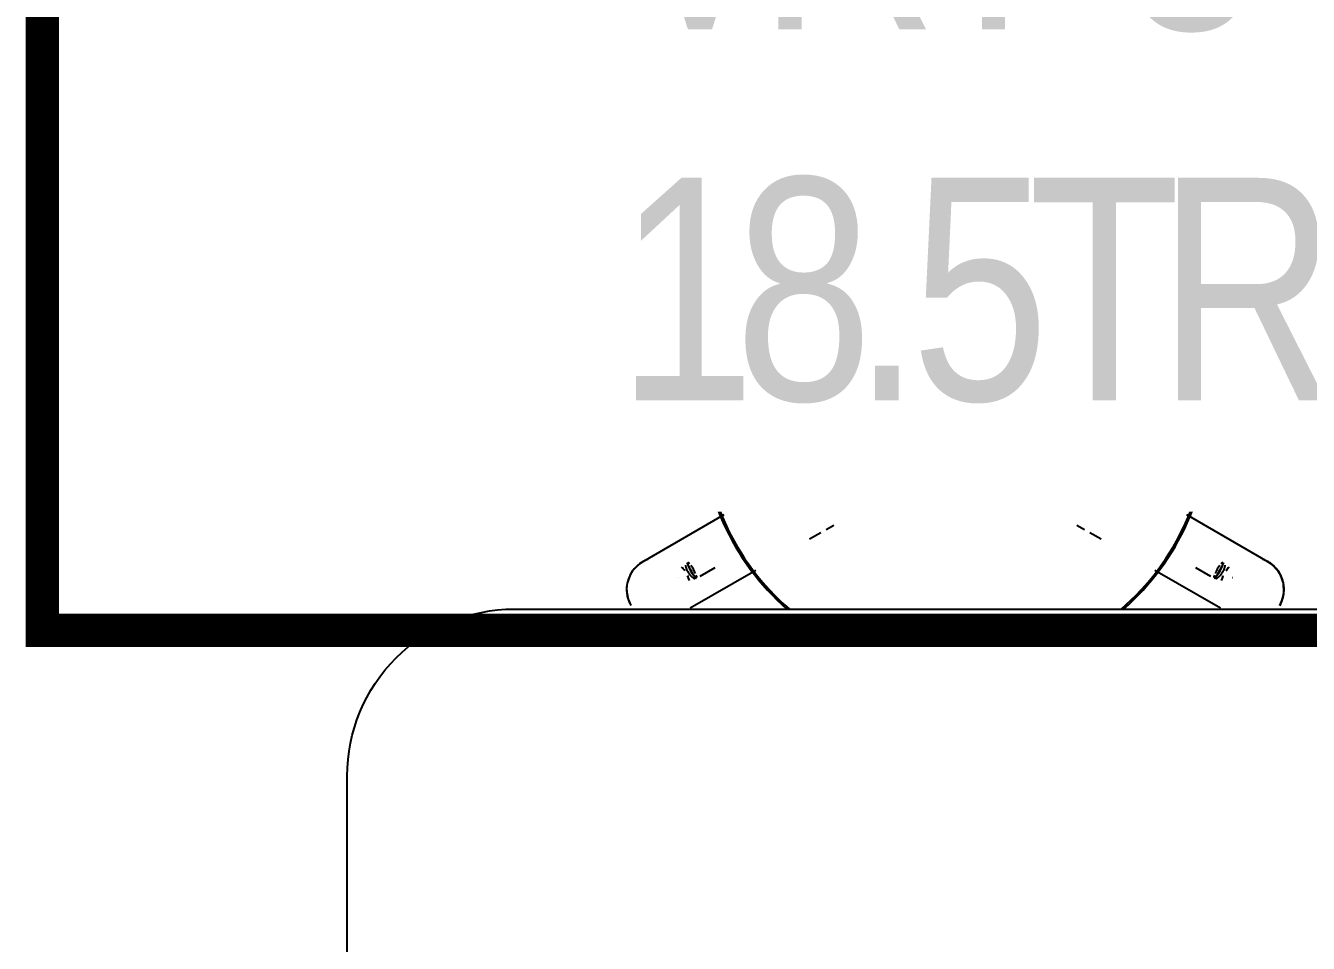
# Model space of a CAD drawing. Header units: millimetres. Extents: x 148480 to 578986, y 39883 to 155062.
# Drawn here: x 237084 to 238237, y 89860 to 90685 of the extents above; entities that cross this region are included whole.
import ezdxf

# ---------------------------------------------------------------- set-up
doc = ezdxf.new("R2010")
doc.units = ezdxf.units.MM
doc.linetypes.add('CENTER', pattern=[2, 1.25, -0.25, 0.25, -0.25])
doc.linetypes.add('HIDDEN', pattern=[0.375, 0.25, -0.125])
for name, color, linetype in [('CEN', 252, 'CENTER'), ('I - MODULAR', 44, 'Continuous'), ('Layer2', 4, 'Continuous'), ('Layer4', 6, 'Continuous'), ('M-HVAC VRV PIPE', 4, 'Continuous')]:
    doc.layers.add(name, color=color, linetype=linetype)
doc.layers.add('P-PIPE-IDEN', color=7, linetype='Continuous', lineweight=9)
doc.styles.add('Arial_2', font='arial.ttf', dxfattribs={"height": 75})

# ---------------------------------------------------------------- blocks, each defined once
blk = doc.blocks.new('GFC1')
at = {"color": 8}
for p, q in [((310523.1, 91485.7, 0), (310523.1, 91474.1, 0)), ((310580.3, 91474.1, 0), (310580.3, 91485.7, 0)), ((310523.1, 91468.5, 0), (310523.1, 91460.6, 0)), ((310580.3, 91460.6, 0), (310580.3, 91468.5, 0)), ((310413.9, 91271.4, 0), (310407, 91267.4, 0)), ((310696.5, 91267.4, 0), (310689.6, 91271.4, 0)), ((310402.2, 91264.6, 0), (310392.1, 91258.8, 0)), ((310711.4, 91258.8, 0), (310701.3, 91264.6, 0)), ((310435.6, 91217.8, 0), (310442.5, 91221.8, 0)), ((310661, 91221.8, 0), (310667.9, 91217.8, 0)), ((310420.7, 91209.3, 0), (310430.8, 91215.1, 0)), ((310672.7, 91215.1, 0), (310682.8, 91209.3, 0))]:
    blk.add_line(p, q, dxfattribs=at)
at = {"layer": 'CEN', "color": 8, "linetype": 'HIDDEN', "lineweight": 0, "ltscale": 1500}
blk.add_lwpolyline([(313831.2, 92784.9), (313831.2, 91127.1), (309731.2, 91127.1), (309731.2, 92784.9)], dxfattribs=at)
at = {"layer": 'I - MODULAR', "color": 8}
for p, q in [((310523.1, 91625.9, 0), (310523.1, 91617.9, 0)), ((310580.3, 91617.7, 0), (310580.3, 91625.9, 0)), ((310551.7, 91619.3, 0), (310540.5, 91618, 0)), ((310551.7, 91619.3, 0), (310563, 91618, 0)), ((310523.1, 91608.3, 0), (310523.1, 91541.4, 0)), ((310580.3, 91541.4, 0), (310580.3, 91607.2, 0)), ((310427.6, 91593, 0), (310421, 91589.6, 0)), ((310427.8, 91592.9, 0), (310450, 91553.6, 0)), ((310459.9, 91559.2, 0), (310437.8, 91598.5, 0)), ((310454.6, 91592.9, 0), (310443, 91587.6, 0)), ((310665.7, 91598.5, 0), (310643.6, 91559.2, 0)), ((310648.9, 91592.9, 0), (310660.8, 91587.4, 0)), ((310653.5, 91553.6, 0), (310675.7, 91592.9, 0)), ((310560.1, 91572, 0), (310560.1, 91587.6, 0)), ((310412.2, 91534.6, 0), (310395.5, 91556.5, 0)), ((310708, 91556.5, 0), (310691.3, 91534.6, 0)), ((310386.3, 91549.6, 0), (310403, 91527.7, 0)), ((310700.5, 91527.7, 0), (310717.2, 91549.6, 0)), ((310341.9, 91523.6, 0), (310338.9, 91526.2, 0)), ((310374.5, 91507.2, 0), (310340.7, 91524.4, 0)), ((310762.8, 91524.4, 0), (310729, 91507.2, 0)), ((310773.1, 91518.5, 0), (310764.6, 91526.2, 0)), ((310334.4, 91515, 0), (310330.4, 91518.5, 0)), ((310335.5, 91514.2, 0), (310369.3, 91497, 0)), ((310734.2, 91497, 0), (310768, 91514.2, 0)), ((310773.1, 91518.5, 0), (310769.1, 91515, 0)), ((310343.8, 91230.9, 0), (310270.8, 91188.7, 0)), ((310832.7, 91188.7, 0), (310759.7, 91230.9, 0)), ((310303, 91174.4, 0), (310302.8, 91174.2, 0)), ((310313.5, 91147.3, 0), (310372.4, 91181.3, 0)), ((310322.4, 91175.9, 0), (310335.9, 91183.7, 0)), ((310731.1, 91181.3, 0), (310790, 91147.3, 0)), ((310767.6, 91183.7, 0), (310781.1, 91175.9, 0)), ((310800.7, 91174.2, 0), (310800.5, 91174.4, 0))]:
    blk.add_line(p, q, dxfattribs=at)
at = {"layer": 'I - MODULAR', "color": 8, "elevation": 0, "flags": 128}
for points in [[(310551.7, 91654.7), (310547.4, 91654.3), (310543.4, 91653.4), (310539.7, 91652), (310532.9, 91647.5), (310527.7, 91641.4), (310525.8, 91637.9), (310523.4, 91630), (310523.2, 91625.9)], [(310551.7, 91654.7), (310556.1, 91654.3), (310560.1, 91653.4), (310563.8, 91652), (310567.3, 91650), (310570.6, 91647.6), (310573.4, 91644.7), (310575.8, 91641.4), (310577.7, 91637.9), (310580.1, 91630), (310580.3, 91625.9)], [(310551.7, 91620.2), (310496.1, 91615.4), (310435.8, 91602.3), (310431.3, 91601.2)], [(310551.7, 91620.2), (310607.4, 91615.4), (310667.7, 91602.3), (310672.2, 91601.2)], [(310431.3, 91601.2), (310382.7, 91583.2), (310361.1, 91570.9), (310346.9, 91560.2), (310336.7, 91549.8), (310330.4, 91540.6), (310327.5, 91532.6), (310329.7, 91519.4), (310330.4, 91518.5)], [(310551.7, 91608.8), (310497.9, 91604.1), (310439.1, 91591.4), (310434.3, 91590.2)], [(310551.7, 91607.8), (310468.3, 91597.8), (310454.6, 91592.9)], [(310478.7, 91611.2), (310469.7, 91610.2), (310464.9, 91608.6)], [(310551.7, 91608.8), (310605.6, 91604.1), (310664.4, 91591.4), (310669.2, 91590.2)], [(310551.7, 91607.8), (310635.2, 91597.8), (310648.9, 91592.9)], [(310624.8, 91611.2), (310633.8, 91610.2), (310638.6, 91608.6)], [(310434.3, 91590.2), (310392.5, 91575.2), (310372.8, 91564.8), (310357.6, 91554.1), (310351.8, 91549.2), (310347.2, 91544.4), (310341.1, 91536.2), (310338.6, 91530.2), (310338.9, 91526.2)], [(310669.2, 91590.2), (310711, 91575.2), (310730.7, 91564.8), (310745.9, 91554.1), (310751.7, 91549.2), (310756.3, 91544.4), (310762.4, 91536.2), (310764.9, 91530.2), (310764.6, 91526.2)], [(310403.4, 91579.6), (310397.7, 91575.8), (310392.6, 91571.6), (310386.3, 91564.4), (310383.9, 91558.1), (310384.6, 91553.2), (310385.6, 91550.9), (310385.6, 91550.8)], [(310433.8, 91583.4), (310421.6, 91577.1), (310411.4, 91571.2), (310404.5, 91566.6), (310399.9, 91562.9), (310397.1, 91560), (310395.3, 91556.9), (310396.2, 91555.3)], [(310669.7, 91583.4), (310681.9, 91577.1), (310692.1, 91571.2), (310699, 91566.6), (310703.6, 91562.9), (310706.4, 91560), (310708.2, 91556.9), (310707.5, 91555.6), (310707.4, 91555.3)], [(310717.9, 91550.8), (310719, 91553.4), (310719.3, 91559.9), (310717, 91564.8), (310711.6, 91571.1), (310701.5, 91578.8), (310695.8, 91582.3)], [(310390.9, 91547.4), (310392.9, 91547.5), (310392.4, 91547.5), (310394.5, 91548.8), (310396.6, 91553.2), (310395.6, 91556.3)], [(310460.2, 91558.7), (310460.7, 91556.5), (310460.2, 91554.3), (310459, 91552.4), (310457.2, 91551.2), (310455, 91550.7)], [(310643.3, 91558.7), (310643.9, 91559.8), (310644.8, 91560.8), (310645.9, 91561.5)], [(310653.8, 91558.6), (310654.2, 91556.4), (310653.8, 91554.2)], [(310712.6, 91558.7), (310711.7, 91558.6), (310710.8, 91558.4), (310709.9, 91558.1), (310709.2, 91557.6), (310708.5, 91557), (310707.9, 91556.3)], [(310717.3, 91549.8), (310718.3, 91553), (310716, 91557.5), (310714.3, 91558.6), (310714.5, 91558.6), (310712.6, 91558.7)], [(310386.2, 91549.8), (310386.8, 91549.1), (310387.5, 91548.5), (310388.2, 91548), (310389.1, 91547.7), (310390, 91547.5), (310390.9, 91547.4)], [(310455, 91550.7), (310453.6, 91550.9), (310452.4, 91551.3), (310451.2, 91552.1), (310450.3, 91553), (310449.7, 91554.2)], [(310412.3, 91534.4), (310412.8, 91533.4), (310413.2, 91532.1), (310413.2, 91530.7), (310412.9, 91529.3), (310412.3, 91528.1), (310411.4, 91527), (310410.3, 91526.2), (310409, 91525.7), (310407.6, 91525.5)], [(310408.8, 91536.7), (310409.4, 91536.5), (310410, 91536.3), (310410.6, 91536), (310411.1, 91535.7), (310411.6, 91535.3), (310412, 91534.8), (310412.3, 91534.4)], [(310412.2, 91534.5), (310413.3, 91533), (310415, 91530.6), (310417.6, 91526.9), (310420.7, 91522.4), (310426.3, 91514.1), (310430, 91508.6)], [(310691.3, 91534.5), (310690.2, 91533), (310688.5, 91530.6), (310685.9, 91526.9), (310682.8, 91522.4), (310677.2, 91514.1), (310673.5, 91508.6)], [(310343.8, 91519.3), (310343.7, 91520.3), (310343.5, 91521.2), (310343.1, 91522), (310342.6, 91522.8), (310342, 91523.5)], [(310403, 91527.8), (310405.7, 91523.9), (310408.4, 91520.1), (310411.4, 91515.6), (310417, 91507.5), (310420.9, 91501.6)], [(310700.5, 91527.8), (310697.8, 91523.9), (310695.1, 91520.1), (310692.1, 91515.6), (310686.5, 91507.5), (310682.6, 91501.6)], [(310700.6, 91527.9), (310700.3, 91527.4), (310699.8, 91526.9), (310699.2, 91526.5), (310698.6, 91526.1), (310698, 91525.9), (310697.3, 91525.6), (310696.6, 91525.5), (310695.9, 91525.5)], [(310701.6, 91531.6), (310701.5, 91530.2), (310701.2, 91528.9), (310700.6, 91527.9)], [(310765.8, 91525), (310764.2, 91524.9), (310762.7, 91524.4), (310761.5, 91523.5)], [(310771, 91519.3), (310770.9, 91520.8), (310770, 91522.8), (310769.7, 91522.9)], [(310334.3, 91515.1), (310335.3, 91514.3), (310336.6, 91513.8), (310337.9, 91513.6), (310339.2, 91513.7), (310340.2, 91514), (310341.2, 91514.5), (310342, 91515.3), (310343, 91516.4), (310343.6, 91517.9), (310343.8, 91519.3)], [(310769.2, 91515.1), (310769.8, 91515.7), (310770.2, 91516.3), (310770.6, 91517), (310770.8, 91517.8), (310771, 91518.5), (310771, 91519.3)], [(310368.1, 91497.9), (310367.7, 91498.3), (310367.2, 91498.9), (310366.8, 91499.6)], [(310377.6, 91502.1), (310377.4, 91500.6), (310376.8, 91499.3), (310375.9, 91498.1), (310374.8, 91497.2), (310373.4, 91496.6), (310372, 91496.4), (310370.5, 91496.5), (310369.2, 91497.1), (310368.1, 91497.9)], [(310368.8, 91497.3), (310371, 91495.7), (310373.4, 91493.5), (310377, 91490.1), (310380.3, 91486.9), (310386.8, 91480.4), (310388.8, 91478.4)], [(310375, 91506.9), (310375.6, 91506.5), (310376.8, 91505.7), (310379.9, 91503.1), (310383.3, 91500), (310385.8, 91497.5), (310389.5, 91493.9), (310395.7, 91487.6)], [(310728.5, 91506.9), (310727.9, 91506.5), (310726.7, 91505.7), (310723.5, 91503.1), (310720.2, 91500), (310717.7, 91497.5), (310714, 91493.9), (310707.8, 91487.6)], [(310734.7, 91497.3), (310732.5, 91495.7), (310730.1, 91493.5), (310726.5, 91490.1), (310723.2, 91486.9), (310716.7, 91480.4), (310714.7, 91478.4)], [(310735.4, 91497.9), (310734.3, 91497.1), (310733, 91496.5), (310731.5, 91496.4), (310730.1, 91496.6), (310728.7, 91497.2), (310727.6, 91498.1), (310726.7, 91499.3), (310726.1, 91500.6), (310725.9, 91502.1)], [(310736.7, 91499.6), (310736.3, 91498.9), (310735.8, 91498.3), (310735.4, 91497.9)], [(310270.8, 91188.7), (310267.3, 91186.4), (310261.7, 91180.5), (310259.6, 91177), (310256.9, 91169.5), (310256.3, 91165.5), (310256.4, 91161.4), (310257.7, 91155), (310260.1, 91149.5)], [(310843.4, 91149.5), (310845.3, 91153.5), (310846.5, 91157.4), (310847.1, 91161.3), (310846.6, 91169.5), (310844, 91177), (310841.9, 91180.4), (310836.2, 91186.4), (310832.7, 91188.7)]]:
    blk.add_lwpolyline(points, dxfattribs=at)
at = {"layer": 'I - MODULAR', "color": 8, "linetype": 'Continuous', "elevation": 0}
blk.add_lwpolyline([(312855.2, 89946.2), (310155.2, 89946.2, -0.414214), (310005.2, 90096.2), (310005.2, 90996.2, -0.414214), (310155.2, 91146.2), (312855.2, 91146.2, -0.414214), (313005.2, 90996.2), (313005.2, 90096.2, -0.414214)], format="xyb", close=True, dxfattribs=at)
at = {"layer": 'I - MODULAR', "color": 8}
for radius, start, end in [(228.8, 0, 180), (228.8, 0, 180), (227.4, 0, 180), (228.8, 180, 228.5949), (228.8, 180, 228.5949), (227.4, 180, 229.0372), (227.4, 310.9628, 0), (228.8, 311.4051, 0), (228.8, 311.4051, 0)]:
    blk.add_arc((310551.7, 91317.8, 0), radius, start, end, dxfattribs=at)
for centre, major_axis, ratio, start_param, end_param in [((310670.7, 91595.7, 0), (-4.98, 2.81), 0.992436, 4.258135, 5.223509), ((310432.8, 91595.7, 0), (4.98, 2.81), 0.992436, 4.201269, 5.531684), ((310551.7, 91591.2, 0), (8.35, 0), 0.173648, 0.261799, 2.879793), ((310551.7, 91591.2, 0), (8.35, 0), 0.173648, 3.403392, 3.926991), ((310551.7, 91591.2, 0), (8.35, 0), 0.173648, 4.18879, 5.235988), ((310551.7, 91591.2, 0), (8.35, 0), 0.173648, 5.497787, 6.021386), ((310670.7, 91595.7, 0), (-4.98, 2.81), 0.992436, 0.957956, 2.081916), ((310455, 91556.4, 0), (4.98, 2.81), 0.992436, 2.248945, 3.041791), ((310455, 91556.4, 0), (4.98, 2.81), 0.992436, 6.183384, 6.879071), ((310648.5, 91556.4, 0), (-4.98, 2.81), 0.992436, 0.099802, 2.081916), ((310648.5, 91556.4, 0), (-4.98, 2.81), 0.992436, 2.081916, 3.241394), ((310315.1, 91181.3, 0), (-4.17, 7.23), 0.173648, 0.261799, 2.879793), ((310315.1, 91181.3, 0), (-4.17, 7.23), 0.173648, 5.497787, 6.021386), ((310788.4, 91181.3, 0), (4.17, 7.23), 0.173648, 3.403392, 6.021386), ((310788.4, 91181.3, 0), (4.17, 7.23), 0.173648, 0.261799, 0.785398), ((310315.1, 91181.3, 0), (-4.17, 7.23), 0.173648, 4.18879, 5.235988), ((310315.1, 91181.3, 0), (-4.17, 7.23), 0.173648, 3.403392, 3.926991), ((310788.4, 91181.3, 0), (4.17, 7.23), 0.173648, 2.356194, 2.879793), ((310788.4, 91181.3, 0), (4.17, 7.23), 0.173648, 1.047198, 2.094395)]:
    blk.add_ellipse(centre, major_axis=major_axis, ratio=ratio, start_param=start_param, end_param=end_param, dxfattribs=at)
for points, knots in [([(310551.7, 91654.7, 0), (310547.4, 91654.6, 0), (310541.4, 91653.3, 0), (310535, 91649.4, 0), (310531.9, 91646.7, 0), (310529.8, 91644.4, 0), (310527.9, 91641.8, 0), (310525.8, 91638.3, 0), (310523.9, 91633.3, 0), (310523.1, 91628.2, 0), (310523.2, 91623.9, 0), (310523.4, 91621.9, 0), (310523.6, 91620.9, 0)], [-1, -1, -1, -1, -0.8611111, -0.7916667, -0.7569444, -0.7222222, -0.6875, -0.6527778, -0.5833333, -0.5138889, -0.4791667, -0.4444444, -0.4444444, -0.4444444, -0.4444444]), ([(310551.7, 91654.7, 0), (310548.3, 91654.6, 0), (310543.4, 91653.8, 0), (310537.3, 91650.9, 0), (310533.2, 91648, 0), (310529.7, 91644.4, 0), (310526.8, 91640.3, 0), (310524.7, 91635.7, 0), (310523.4, 91630.9, 0), (310523, 91625.9, 0), (310523.3, 91622.5, 0), (310523.6, 91620.9, 0)], [-1, -1, -1, -1, -0.8888889, -0.8333333, -0.7777778, -0.7222222, -0.6666667, -0.6111111, -0.5555556, -0.5, -0.4444444, -0.4444444, -0.4444444, -0.4444444]), ([(310579.9, 91620.9, 0), (310580.1, 91622.1, 0), (310580.4, 91624.4, 0), (310580.3, 91627.8, 0), (310579.9, 91631.5, 0), (310578.8, 91635.7, 0), (310576.7, 91640.3, 0), (310573.8, 91644.4, 0), (310570.3, 91648, 0), (310566.2, 91650.9, 0), (310561.6, 91653.1, 0), (310556.9, 91654.3, 0), (310553.5, 91654.7, 0), (310551.7, 91654.7, 0)], [-0.5555556, -0.5555556, -0.5555556, -0.5555556, -0.5138889, -0.4791667, -0.4444444, -0.3888889, -0.3333333, -0.2777778, -0.2222222, -0.1666667, -0.1111111, -0.0555556, 0, 0, 0, 0]), ([(310551.7, 91618.3, 0), (310551.7, 91618.6, 0), (310551.7, 91619, 0), (310551.7, 91619.8, 0), (310551.7, 91620.3, 0), (310551.7, 91620.2, 0), (310551.7, 91619.8, 0), (310551.7, 91619.5, 0), (310551.7, 91619.3, 0)], [0.5555556, 0.5555556, 0.5555556, 0.5555556, 0.6111111, 0.6666667, 0.7777778, 0.8888889, 0.9444444, 1, 1, 1, 1]), ([(310551.7, 91609.7, 0), (310551.7, 91609.5, 0), (310551.7, 91609.2, 0), (310551.7, 91608.9, 0), (310551.7, 91608.7, 0), (310551.7, 91608.8, 0), (310551.7, 91609, 0), (310551.7, 91609.5, 0), (310551.7, 91610.3, 0), (310551.7, 91611.4, 0), (310551.7, 91612.3, 0), (310551.7, 91613.2, 0), (310551.7, 91614.6, 0), (310551.7, 91615.9, 0), (310551.7, 91617.1, 0), (310551.7, 91618, 0), (310551.7, 91618.7, 0), (310551.7, 91619.1, 0), (310551.7, 91619.3, 0)], [0, 0, 0, 0, 0.055556, 0.111111, 0.166667, 0.222222, 0.277778, 0.333333, 0.444444, 0.5, 0.555556, 0.611111, 0.666667, 0.777778, 0.833333, 0.888889, 0.944444, 1, 1, 1, 1]), ([(310431.4, 91600.3, 0), (310431.3, 91600.5, 0), (310431.3, 91600.8, 0), (310431.2, 91601.1, 0), (310431.3, 91601.2, 0), (310431.3, 91601.2, 0)], [0, 0, 0, 0, 0.0555556, 0.1111111, 0.1797143, 0.1797143, 0.1797143, 0.1797143]), ([(310551.7, 91608.7, 0), (310551.7, 91608.5, 0), (310551.7, 91608.2, 0), (310551.7, 91607.9, 0), (310551.7, 91607.8, 0), (310551.7, 91607.9, 0), (310551.7, 91608.1, 0), (310551.7, 91608.7, 0), (310551.7, 91609.3, 0), (310551.7, 91609.8, 0)], [-0.6666667, -0.6666667, -0.6666667, -0.6666667, -0.6111111, -0.5555556, -0.5, -0.4444444, -0.3888889, -0.3333333, -0.2222222, -0.2222222, -0.2222222, -0.2222222]), ([(310551.7, 91608.7, 0), (310551.7, 91608.5, 0), (310551.7, 91608.2, 0), (310551.7, 91607.9, 0), (310551.7, 91607.8, 0), (310551.7, 91607.9, 0), (310551.7, 91608.1, 0), (310551.7, 91608.6, 0), (310551.7, 91609.2, 0), (310551.7, 91609.7, 0), (310551.7, 91609.8, 0)], [0.3333333, 0.3333333, 0.3333333, 0.3333333, 0.3888889, 0.4444444, 0.5, 0.5555556, 0.6111111, 0.6666667, 0.75, 0.7777778, 0.7777778, 0.7777778, 0.7777778]), ([(310672.1, 91600.3, 0), (310672.2, 91600.5, 0), (310672.2, 91600.8, 0), (310672.3, 91601.1, 0), (310672.2, 91601.2, 0), (310672.2, 91601.2, 0)], [0, 0, 0, 0, 0.0555556, 0.1111111, 0.1797143, 0.1797143, 0.1797143, 0.1797143]), ([(310431.4, 91600.3, 0), (310431.4, 91600.2, 0), (310431.5, 91599.8, 0), (310431.7, 91598.8, 0), (310432.1, 91597.4, 0), (310432.5, 91595.7, 0), (310432.9, 91594.5, 0), (310433.1, 91593.5, 0), (310433.4, 91592.7, 0), (310433.6, 91591.9, 0), (310433.8, 91591.3, 0), (310434.1, 91590.6, 0), (310434.2, 91590.3, 0), (310434.2, 91590.2, 0)], [0, 0, 0, 0, 0.0555556, 0.1111111, 0.2222222, 0.3333333, 0.3888889, 0.4444444, 0.5, 0.5555556, 0.6111111, 0.6666667, 0.7777778, 0.7777778, 0.7777778, 0.7777778]), ([(310452.8, 91596.2, 0), (310452.9, 91595.9, 0), (310453.2, 91595.4, 0), (310453.5, 91594.6, 0), (310453.9, 91594, 0), (310454.2, 91593.5, 0), (310454.4, 91593.2, 0), (310454.5, 91593, 0), (310454.6, 91592.9, 0), (310454.6, 91592.9, 0)], [0.1111111, 0.1111111, 0.1111111, 0.1111111, 0.1666667, 0.2222222, 0.2777778, 0.3333333, 0.3888889, 0.4444444, 0.4956758, 0.4956758, 0.4956758, 0.4956758]), ([(310454.6, 91592.9, 0), (310454.6, 91592.9, 0), (310454.7, 91593, 0), (310454.7, 91593, 0), (310454.6, 91593.3, 0), (310454.5, 91593.8, 0), (310454.3, 91594.4, 0), (310454.1, 91594.9, 0), (310454.1, 91595, 0)], [0.4980564, 0.4980564, 0.4980564, 0.4980564, 0.5, 0.5555556, 0.6111111, 0.6666667, 0.75, 0.7777778, 0.7777778, 0.7777778, 0.7777778]), ([(310551.7, 91592.2, 0), (310551.1, 91592.2, 0), (310549.9, 91592.2, 0), (310548.4, 91592.2, 0), (310547.3, 91592.1, 0), (310546.5, 91592.1, 0), (310545.8, 91592, 0), (310545.2, 91592, 0), (310544.7, 91592, 0), (310544.4, 91592, 0), (310544.2, 91592.1, 0)], [-1, -1, -1, -1, -0.8571429, -0.7142857, -0.6428571, -0.5714286, -0.5, -0.4285714, -0.3571429, -0.2857143, -0.2857143, -0.2857143, -0.2857143]), ([(310544.7, 91597.9, 0), (310545.3, 91597.8, 0), (310546.8, 91597.4, 0), (310548.3, 91597.3, 0), (310549.1, 91597.2, 0)], [-0.07874903, -0.07874903, -0.07874903, -0.07874903, -0.05555556, -0.02873291, -0.02873291, -0.02873291, -0.02873291]), ([(310545.2, 91593.8, 0), (310545.4, 91593.9, 0), (310545.8, 91594.1, 0), (310546.5, 91594.3, 0), (310547.3, 91594.6, 0), (310548.4, 91594.8, 0), (310549.9, 91595.1, 0), (310551.1, 91595.1, 0), (310551.7, 91595.1, 0)], [-0.5714286, -0.5714286, -0.5714286, -0.5714286, -0.5, -0.4285714, -0.3571429, -0.2857143, -0.1428571, 0, 0, 0, 0]), ([(310551.7, 91595.1, 0), (310552.4, 91595.1, 0), (310553.6, 91595.1, 0), (310555.1, 91594.8, 0), (310556.2, 91594.6, 0), (310557, 91594.3, 0), (310557.7, 91594.1, 0), (310558.2, 91593.9, 0), (310558.4, 91593.8, 0), (310558.5, 91593.7, 0)], [-1, -1, -1, -1, -0.8571429, -0.7142857, -0.6428571, -0.5714286, -0.5, -0.4285714, -0.3958969, -0.3958969, -0.3958969, -0.3958969]), ([(310560.1, 91592.4, 0), (310560.1, 91592.3, 0), (310560, 91592.2, 0), (310559.4, 91592.1, 0), (310558.8, 91592, 0), (310558.3, 91592, 0), (310557.7, 91592, 0), (310557, 91592.1, 0), (310556.2, 91592.1, 0), (310555.1, 91592.2, 0), (310553.6, 91592.2, 0), (310552.4, 91592.2, 0), (310551.7, 91592.2, 0)], [-1, -1, -1, -1, -0.857143, -0.714286, -0.642857, -0.571429, -0.5, -0.428571, -0.357143, -0.285714, -0.142857, 0, 0, 0, 0]), ([(310648.9, 91592.9, 0), (310648.9, 91592.9, 0), (310648.8, 91593, 0), (310648.8, 91593, 0), (310648.9, 91593.3, 0), (310649, 91593.9, 0), (310649.2, 91594.5, 0), (310649.4, 91595, 0)], [0.4980564, 0.4980564, 0.4980564, 0.4980564, 0.5, 0.5555556, 0.6111111, 0.6666667, 0.7777778, 0.7777778, 0.7777778, 0.7777778]), ([(310650, 91594.7, 0), (310649.9, 91594.4, 0), (310649.6, 91594, 0), (310649.3, 91593.5, 0), (310649.1, 91593.2, 0), (310649, 91593, 0), (310648.9, 91592.9, 0), (310648.9, 91592.9, 0)], [0.2222222, 0.2222222, 0.2222222, 0.2222222, 0.2777778, 0.3333333, 0.3888889, 0.4444444, 0.4956758, 0.4956758, 0.4956758, 0.4956758]), ([(310672.1, 91600.3, 0), (310672.1, 91600.2, 0), (310672, 91599.8, 0), (310671.8, 91598.8, 0), (310671.4, 91597.4, 0), (310671, 91595.7, 0), (310670.6, 91594.5, 0), (310670.3, 91593.5, 0), (310670, 91592.5, 0), (310669.8, 91591.6, 0), (310669.5, 91590.9, 0), (310669.4, 91590.4, 0), (310669.3, 91590.3, 0), (310669.3, 91590.2, 0)], [0, 0, 0, 0, 0.0555556, 0.1111111, 0.2222222, 0.3333333, 0.3888889, 0.4444444, 0.5138889, 0.5833333, 0.6527778, 0.7222222, 0.7777778, 0.7777778, 0.7777778, 0.7777778]), ([(310386.2, 91549.7, 0), (310386.1, 91549.9, 0), (310385.9, 91550.2, 0), (310385.7, 91550.8, 0), (310385.5, 91551.3, 0), (310385.3, 91551.8, 0), (310385.3, 91552.2, 0), (310385.2, 91552.6, 0), (310385.2, 91552.9, 0), (310385.2, 91553.5, 0), (310385.4, 91554.3, 0), (310385.6, 91555.1, 0), (310386.1, 91555.9, 0), (310386.6, 91556.6, 0), (310387.4, 91557.4, 0), (310388.1, 91557.9, 0), (310388.6, 91558.1, 0), (310388.9, 91558.3, 0), (310389.1, 91558.4, 0), (310389.3, 91558.5, 0), (310389.3, 91558.5, 0), (310389.4, 91558.6, 0), (310389.1, 91558.6, 0), (310388.8, 91558.5, 0), (310389.1, 91558.6, 0), (310389.6, 91558.7, 0), (310390.2, 91558.7, 0), (310390.6, 91558.7, 0), (310390.9, 91558.7, 0)], [0, 0, 0, 0, 0.05, 0.1, 0.125, 0.15, 0.175, 0.1875, 0.2, 0.225, 0.25, 0.275, 0.3, 0.325, 0.35, 0.4, 0.425, 0.45, 0.475, 0.525, 0.575, 0.6375, 0.7, 0.75, 0.85, 0.9, 0.95, 1, 1, 1, 1]), ([(310390.9, 91558.7, 0), (310391.2, 91558.7, 0), (310391.8, 91558.7, 0), (310392.6, 91558.5, 0), (310393.1, 91558.3, 0), (310393.3, 91558.2, 0), (310393.5, 91558.1, 0), (310393.7, 91558, 0), (310393.9, 91557.9, 0), (310394.1, 91557.8, 0), (310394.3, 91557.6, 0), (310394.5, 91557.5, 0), (310394.7, 91557.3, 0), (310394.9, 91557.2, 0), (310395, 91557, 0), (310395.2, 91556.9, 0), (310395.4, 91556.6, 0), (310395.5, 91556.5, 0), (310395.6, 91556.3, 0)], [0, 0, 0, 0, 0.166667, 0.333333, 0.416667, 0.458333, 0.5, 0.541667, 0.583333, 0.625, 0.666667, 0.708333, 0.75, 0.791667, 0.833333, 0.875, 0.916667, 1, 1, 1, 1]), ([(310712.6, 91547.4, 0), (310712.2, 91547.4, 0), (310711.5, 91547.5, 0), (310710.9, 91547.7, 0), (310710.5, 91547.8, 0), (310710.2, 91548, 0), (310709.9, 91548.1, 0), (310709.6, 91548.3, 0), (310709, 91548.7, 0), (310708.3, 91549.5, 0), (310707.7, 91550.3, 0), (310707.3, 91551, 0), (310707.1, 91551.6, 0), (310707, 91552.2, 0), (310706.9, 91552.8, 0), (310706.9, 91553.5, 0), (310707, 91554.1, 0), (310707.1, 91554.7, 0), (310707.4, 91555.5, 0), (310707.7, 91556, 0), (310707.9, 91556.3, 0)], [0, 0, 0, 0, 0.1, 0.15, 0.175, 0.2, 0.225, 0.25, 0.3, 0.4, 0.5, 0.55, 0.6, 0.65, 0.7, 0.75, 0.8, 0.85, 0.9, 1, 1, 1, 1]), ([(310717.3, 91549.7, 0), (310717.2, 91549.6, 0), (310717.1, 91549.5, 0), (310716.9, 91549.2, 0), (310716.7, 91549.1, 0), (310716.6, 91548.9, 0), (310716.4, 91548.8, 0), (310716.2, 91548.6, 0), (310716, 91548.5, 0), (310715.8, 91548.3, 0), (310715.6, 91548.2, 0), (310715.4, 91548.1, 0), (310715.2, 91548, 0), (310715, 91547.9, 0), (310714.8, 91547.8, 0), (310714.3, 91547.6, 0), (310713.5, 91547.4, 0), (310712.9, 91547.4, 0), (310712.6, 91547.4, 0)], [0, 0, 0, 0, 0.083333, 0.125, 0.166667, 0.208333, 0.25, 0.291667, 0.333333, 0.375, 0.416667, 0.458333, 0.5, 0.541667, 0.583333, 0.666667, 0.833333, 1, 1, 1, 1]), ([(310691.2, 91534.4, 0), (310691.2, 91534.4, 0), (310691.1, 91534.2, 0), (310690.9, 91534, 0), (310690.8, 91533.7, 0), (310690.7, 91533.5, 0), (310690.6, 91533.2, 0), (310690.5, 91532.8, 0), (310690.4, 91532.4, 0), (310690.3, 91532.1, 0), (310690.3, 91531.7, 0), (310690.2, 91531.4, 0), (310690.2, 91531.1, 0), (310690.3, 91530.7, 0), (310690.3, 91530.4, 0), (310690.4, 91529.9, 0), (310690.6, 91529.4, 0), (310690.8, 91528.7, 0), (310691.2, 91528.1, 0), (310691.6, 91527.5, 0), (310692.1, 91527, 0), (310692.6, 91526.6, 0), (310693.2, 91526.2, 0), (310693.8, 91525.9, 0), (310694.2, 91525.8, 0), (310694.5, 91525.7, 0), (310694.9, 91525.6, 0), (310695.3, 91525.5, 0), (310695.7, 91525.5, 0), (310695.9, 91525.5, 0)], [0, 0, 0, 0, 0.027778, 0.055556, 0.083333, 0.104167, 0.125, 0.166667, 0.194444, 0.222222, 0.25, 0.277778, 0.305556, 0.333333, 0.361111, 0.388889, 0.444444, 0.5, 0.555556, 0.611111, 0.666667, 0.722222, 0.777778, 0.833333, 0.861111, 0.888889, 0.916667, 0.944444, 1, 1, 1, 1]), ([(310694.7, 91536.7, 0), (310694.6, 91536.7, 0), (310694.4, 91536.6, 0), (310694.1, 91536.5, 0), (310693.8, 91536.4, 0), (310693.5, 91536.3, 0), (310693.2, 91536.2, 0), (310693, 91536.1, 0), (310692.8, 91535.9, 0), (310692.6, 91535.8, 0), (310692.3, 91535.6, 0), (310692.1, 91535.4, 0), (310692, 91535.3, 0), (310691.8, 91535.1, 0), (310691.6, 91534.9, 0), (310691.4, 91534.7, 0), (310691.3, 91534.5, 0), (310691.2, 91534.4, 0)], [0.2222222, 0.2222222, 0.2222222, 0.2222222, 0.2777778, 0.3333333, 0.3888889, 0.4444444, 0.5, 0.5416667, 0.5833333, 0.6388889, 0.6944444, 0.7361111, 0.7777778, 0.8194444, 0.8611111, 0.9166667, 1, 1, 1, 1]), ([(310332.5, 91519.3, 0), (310332.5, 91519.4, 0), (310332.5, 91519.6, 0), (310332.5, 91520, 0), (310332.5, 91520.4, 0), (310332.6, 91520.8, 0), (310332.7, 91521.1, 0), (310332.8, 91521.5, 0), (310333, 91521.9, 0), (310333.3, 91522.4, 0), (310333.4, 91522.6, 0), (310333.5, 91522.7, 0), (310333.5, 91522.8, 0)], [0, 0, 0, 0, 0.0277778, 0.0555556, 0.0833333, 0.1111111, 0.125, 0.1388889, 0.1666667, 0.1944444, 0.2083333, 0.2222222, 0.2222222, 0.2222222, 0.2222222]), ([(310336.3, 91524.7, 0), (310336.4, 91524.7, 0), (310336.6, 91524.8, 0), (310337, 91524.9, 0), (310337.4, 91525, 0), (310337.8, 91525, 0), (310338.2, 91525, 0), (310338.7, 91525, 0), (310339.3, 91524.9, 0), (310340, 91524.7, 0), (310340.5, 91524.6, 0), (310340.9, 91524.3, 0), (310341.5, 91524, 0), (310341.8, 91523.7, 0), (310342, 91523.5, 0)], [0.5555556, 0.5555556, 0.5555556, 0.5555556, 0.5694444, 0.6111111, 0.6388889, 0.6666667, 0.6944444, 0.7222222, 0.7777778, 0.8333333, 0.8611111, 0.8888889, 0.9444444, 1, 1, 1, 1]), ([(310401.9, 91531.6, 0), (310401.9, 91531.4, 0), (310401.9, 91531.2, 0), (310401.9, 91530.9, 0), (310401.9, 91530.5, 0), (310402, 91530.2, 0), (310402, 91529.8, 0), (310402.1, 91529.5, 0), (310402.2, 91529.2, 0), (310402.3, 91528.9, 0), (310402.4, 91528.7, 0), (310402.6, 91528.4, 0), (310402.7, 91528.1, 0), (310402.9, 91527.9, 0), (310402.9, 91527.9, 0)], [0.6666667, 0.6666667, 0.6666667, 0.6666667, 0.6944444, 0.7222222, 0.75, 0.7777778, 0.8055556, 0.8333333, 0.8611111, 0.8819444, 0.9027778, 0.9305556, 0.9722222, 1, 1, 1, 1]), ([(310402.9, 91527.9, 0), (310403, 91527.8, 0), (310403, 91527.7, 0), (310403.2, 91527.5, 0), (310403.4, 91527.3, 0), (310403.5, 91527.1, 0), (310403.7, 91526.9, 0), (310403.9, 91526.7, 0), (310404.2, 91526.5, 0), (310404.5, 91526.3, 0), (310404.8, 91526.2, 0), (310405.1, 91526, 0), (310405.5, 91525.8, 0), (310406.1, 91525.6, 0), (310406.9, 91525.5, 0), (310407.3, 91525.5, 0), (310407.6, 91525.5, 0)], [0, 0, 0, 0, 0.0625, 0.109375, 0.15625, 0.203125, 0.246094, 0.296875, 0.34375, 0.4375, 0.484375, 0.53125, 0.59375, 0.75, 0.875, 1, 1, 1, 1]), ([(310759.7, 91519.3, 0), (310759.7, 91519.6, 0), (310759.7, 91520.1, 0), (310759.8, 91520.6, 0), (310759.9, 91521, 0), (310760, 91521.2, 0), (310760.1, 91521.4, 0), (310760.2, 91521.6, 0), (310760.3, 91521.8, 0), (310760.4, 91522, 0), (310760.5, 91522.2, 0), (310760.6, 91522.4, 0), (310760.7, 91522.6, 0), (310760.9, 91522.8, 0), (310761, 91523, 0), (310761.2, 91523.2, 0), (310761.4, 91523.4, 0), (310761.5, 91523.5, 0)], [0, 0, 0, 0, 0.2, 0.3, 0.35, 0.4, 0.45, 0.5, 0.55, 0.6, 0.65, 0.7, 0.75, 0.8, 0.85, 0.9, 1, 1, 1, 1]), ([(310334.2, 91515.1, 0), (310334.2, 91515.2, 0), (310334, 91515.4, 0), (310333.8, 91515.6, 0), (310333.6, 91515.9, 0), (310333.4, 91516.1, 0), (310333.2, 91516.4, 0), (310333.1, 91516.7, 0), (310332.9, 91517, 0), (310332.8, 91517.4, 0), (310332.7, 91517.8, 0), (310332.6, 91518.2, 0), (310332.5, 91518.7, 0), (310332.5, 91519.1, 0), (310332.5, 91519.3, 0)], [0, 0, 0, 0, 0.083333, 0.145833, 0.208333, 0.291667, 0.354167, 0.416667, 0.5, 0.583333, 0.666667, 0.75, 0.833333, 1, 1, 1, 1]), ([(310769.2, 91515.1, 0), (310769.1, 91515, 0), (310768.8, 91514.8, 0), (310768.5, 91514.5, 0), (310768.2, 91514.4, 0), (310767.9, 91514.2, 0), (310767.6, 91514.1, 0), (310767.3, 91513.9, 0), (310767, 91513.8, 0), (310766.7, 91513.8, 0), (310766.4, 91513.7, 0), (310766.1, 91513.7, 0), (310765.8, 91513.6, 0), (310765.5, 91513.6, 0), (310765.1, 91513.6, 0), (310764.7, 91513.7, 0), (310764.4, 91513.7, 0), (310764.1, 91513.8, 0), (310763.8, 91513.8, 0), (310763.6, 91513.9, 0), (310763.3, 91514, 0), (310763.2, 91514, 0), (310763.1, 91514.1, 0), (310763, 91514.2, 0), (310762.8, 91514.3, 0), (310762.5, 91514.5, 0), (310762.1, 91514.8, 0), (310761.7, 91515, 0), (310761.5, 91515.2, 0), (310761.3, 91515.4, 0), (310761.1, 91515.7, 0), (310760.9, 91515.9, 0), (310760.7, 91516.2, 0), (310760.5, 91516.4, 0), (310760.4, 91516.8, 0), (310760.2, 91517.2, 0), (310760, 91517.6, 0), (310759.9, 91517.9, 0), (310759.8, 91518.3, 0), (310759.7, 91518.8, 0), (310759.7, 91519.1, 0), (310759.7, 91519.3, 0)], [0, 0, 0, 0, 0.05, 0.075, 0.1, 0.125, 0.15, 0.175, 0.2, 0.225, 0.25, 0.275, 0.29375, 0.3125, 0.35, 0.375, 0.39375, 0.425, 0.45, 0.475, 0.5, 0.525, 0.55, 0.575, 0.59375, 0.6125, 0.65, 0.675, 0.6875, 0.703125, 0.725, 0.75, 0.775, 0.79375, 0.8125, 0.85, 0.875, 0.9, 0.925, 0.95, 1, 1, 1, 1]), ([(310375.8, 91506.3, 0), (310375.7, 91506.4, 0), (310375.4, 91506.7, 0), (310375, 91506.9, 0), (310374.7, 91507.1, 0), (310374.4, 91507.3, 0), (310374, 91507.4, 0), (310373.7, 91507.5, 0), (310373.3, 91507.6, 0), (310373, 91507.7, 0), (310372.6, 91507.8, 0), (310372.3, 91507.8, 0), (310371.9, 91507.8, 0), (310371.5, 91507.8, 0), (310371.2, 91507.7, 0), (310370.8, 91507.7, 0), (310370.5, 91507.6, 0), (310370.1, 91507.5, 0), (310369.6, 91507.3, 0), (310369.3, 91507.1, 0), (310369.1, 91507, 0)], [0, 0, 0, 0, 0.0555556, 0.0833333, 0.1111111, 0.1388889, 0.1666667, 0.1944444, 0.2222222, 0.25, 0.2777778, 0.3055556, 0.3333333, 0.3611111, 0.3888889, 0.4166667, 0.4444444, 0.4722222, 0.5, 0.5555556, 0.5555556, 0.5555556, 0.5555556]), ([(310377.6, 91502.1, 0), (310377.6, 91502.4, 0), (310377.6, 91502.8, 0), (310377.5, 91503.3, 0), (310377.4, 91503.7, 0), (310377.3, 91504, 0), (310377.2, 91504.3, 0), (310377, 91504.6, 0), (310376.9, 91504.9, 0), (310376.8, 91505.1, 0), (310376.6, 91505.3, 0), (310376.5, 91505.5, 0), (310376.3, 91505.7, 0), (310376.2, 91505.9, 0), (310376, 91506, 0), (310375.9, 91506.2, 0), (310375.8, 91506.3, 0), (310375.8, 91506.3, 0)], [0, 0, 0, 0, 0.166667, 0.25, 0.3125, 0.375, 0.458333, 0.510417, 0.583333, 0.635417, 0.6875, 0.729167, 0.770833, 0.822917, 0.895833, 0.958333, 1, 1, 1, 1]), ([(310727.7, 91506.3, 0), (310727.7, 91506.3, 0), (310727.6, 91506.2, 0), (310727.5, 91506.1, 0), (310727.3, 91505.9, 0), (310727.2, 91505.7, 0), (310727, 91505.5, 0), (310726.9, 91505.3, 0), (310726.7, 91505.1, 0), (310726.6, 91504.9, 0), (310726.5, 91504.6, 0), (310726.3, 91504.3, 0), (310726.2, 91504, 0), (310726.1, 91503.7, 0), (310726, 91503.3, 0), (310726, 91502.9, 0), (310725.9, 91502.5, 0), (310725.9, 91502.2, 0), (310725.9, 91502.1, 0)], [0, 0, 0, 0, 0.041667, 0.104167, 0.161458, 0.229167, 0.270833, 0.3125, 0.364583, 0.416667, 0.479167, 0.541667, 0.625, 0.6875, 0.75, 0.833333, 0.916667, 1, 1, 1, 1]), ([(310734.4, 91507, 0), (310734.2, 91507.1, 0), (310733.9, 91507.3, 0), (310733.4, 91507.5, 0), (310733, 91507.6, 0), (310732.7, 91507.7, 0), (310732.3, 91507.7, 0), (310732, 91507.8, 0), (310731.6, 91507.8, 0), (310731.2, 91507.8, 0), (310730.9, 91507.8, 0), (310730.5, 91507.7, 0), (310730.2, 91507.6, 0), (310729.8, 91507.5, 0), (310729.5, 91507.4, 0), (310729.1, 91507.3, 0), (310728.8, 91507.1, 0), (310728.5, 91506.9, 0), (310728.1, 91506.7, 0), (310727.8, 91506.4, 0), (310727.7, 91506.3, 0)], [0.4444444, 0.4444444, 0.4444444, 0.4444444, 0.5, 0.5277778, 0.5555556, 0.5833333, 0.6111111, 0.6388889, 0.6666667, 0.6944444, 0.7222222, 0.75, 0.7777778, 0.8055556, 0.8333333, 0.8611111, 0.8888889, 0.9166667, 0.9444444, 1, 1, 1, 1]), ([(310275.3, 91190.8, 0), (310273.7, 91190.3, 0), (310270.7, 91188.8, 0), (310266.5, 91186, 0), (310263, 91182.4, 0), (310260.1, 91178.3, 0), (310258, 91173.8, 0), (310256.6, 91168.9, 0), (310256.2, 91163.9, 0), (310256.7, 91157.2, 0), (310258.4, 91152.6, 0), (310260.1, 91149.5, 0)], [-0.5555556, -0.5555556, -0.5555556, -0.5555556, -0.5, -0.4444444, -0.3888889, -0.3333333, -0.2777778, -0.2222222, -0.1666667, -0.1111111, 0, 0, 0, 0]), ([(310275.3, 91190.8, 0), (310274.1, 91190.4, 0), (310272, 91189.5, 0), (310269.1, 91187.8, 0), (310266.1, 91185.5, 0), (310263, 91182.4, 0), (310260.1, 91178.3, 0), (310258, 91173.8, 0), (310256.6, 91168.9, 0), (310256.2, 91163.9, 0), (310256.6, 91158.9, 0), (310257.8, 91154.1, 0), (310259.2, 91151.1, 0), (310260.1, 91149.5, 0)], [-0.5555556, -0.5555556, -0.5555556, -0.5555556, -0.5138889, -0.4791667, -0.4444444, -0.3888889, -0.3333333, -0.2777778, -0.2222222, -0.1666667, -0.1111111, -0.0555556, 0, 0, 0, 0]), ([(310310.1, 91187.8, 0), (310310.3, 91187.7, 0), (310310.5, 91187.5, 0), (310310.8, 91187, 0), (310311.1, 91186.5, 0), (310311.4, 91186, 0), (310311.7, 91185.4, 0), (310312.1, 91184.7, 0), (310312.6, 91183.7, 0), (310313.3, 91182.4, 0), (310313.9, 91181.3, 0), (310314.2, 91180.8, 0)], [-0.8571429, -0.8571429, -0.8571429, -0.8571429, -0.7142857, -0.6428571, -0.5714286, -0.5, -0.4285714, -0.3571429, -0.2857143, -0.1428571, 0, 0, 0, 0]), ([(310789.3, 91180.8, 0), (310789.6, 91181.3, 0), (310790.2, 91182.4, 0), (310790.9, 91183.7, 0), (310791.4, 91184.7, 0), (310791.8, 91185.4, 0), (310792.1, 91186, 0), (310792.4, 91186.5, 0), (310792.7, 91187, 0), (310793, 91187.5, 0), (310793.2, 91187.7, 0), (310793.4, 91187.8, 0)], [-1, -1, -1, -1, -0.8571429, -0.7142857, -0.6428571, -0.5714286, -0.5, -0.4285714, -0.3571429, -0.2857143, -0.1428571, -0.1428571, -0.1428571, -0.1428571]), ([(310843.4, 91149.5, 0), (310845.1, 91152.6, 0), (310846.8, 91157.2, 0), (310847.3, 91163.9, 0), (310846.9, 91168.9, 0), (310845.5, 91173.8, 0), (310843.4, 91178.3, 0), (310840.5, 91182.4, 0), (310837, 91186, 0), (310832.8, 91188.8, 0), (310829.8, 91190.3, 0), (310828.2, 91190.8, 0)], [-1, -1, -1, -1, -0.8888889, -0.8333333, -0.7777778, -0.7222222, -0.6666667, -0.6111111, -0.5555556, -0.5, -0.4444444, -0.4444444, -0.4444444, -0.4444444]), ([(310843.4, 91149.5, 0), (310845.5, 91153.3, 0), (310847.4, 91159.2, 0), (310847.2, 91166.7, 0), (310846.4, 91170.7, 0), (310845.5, 91173.7, 0), (310844.2, 91176.6, 0), (310842.2, 91180.2, 0), (310838.8, 91184.4, 0), (310834.8, 91187.6, 0), (310831.1, 91189.7, 0), (310829.2, 91190.5, 0), (310828.2, 91190.8, 0)], [-1, -1, -1, -1, -0.8611111, -0.7916667, -0.7569444, -0.7222222, -0.6875, -0.6527778, -0.5833333, -0.5138889, -0.4791667, -0.4444444, -0.4444444, -0.4444444, -0.4444444]), ([(310311.7, 91179.3, 0), (310311.4, 91179.9, 0), (310310.8, 91181, 0), (310310.2, 91182.4, 0), (310309.9, 91183.5, 0), (310309.7, 91184.2, 0), (310309.6, 91185, 0), (310309.5, 91185.4, 0), (310309.5, 91185.6, 0)], [-1, -1, -1, -1, -0.8571429, -0.7142857, -0.6428571, -0.5714286, -0.5, -0.4285714, -0.4285714, -0.4285714, -0.4285714]), ([(310312.7, 91171.9, 0), (310312.6, 91172.5, 0), (310312.1, 91173.9, 0), (310311.5, 91175.3, 0), (310311.1, 91176.1, 0)], [-0.07703691, -0.07703691, -0.07703691, -0.07703691, -0.05555556, -0.0274858, -0.0274858, -0.0274858, -0.0274858]), ([(310317.7, 91173.4, 0), (310317.5, 91173.5, 0), (310317.2, 91173.6, 0), (310316.6, 91174, 0), (310316.1, 91174.3, 0), (310315.5, 91174.7, 0), (310315, 91175.2, 0), (310314.4, 91175.7, 0), (310313.6, 91176.6, 0), (310312.7, 91177.7, 0), (310312, 91178.8, 0), (310311.7, 91179.3, 0)], [-0.8571429, -0.8571429, -0.8571429, -0.8571429, -0.7142857, -0.6428571, -0.5714286, -0.5, -0.4285714, -0.3571429, -0.2857143, -0.1428571, 0, 0, 0, 0]), ([(310314.2, 91180.8, 0), (310314.5, 91180.2, 0), (310315.1, 91179.1, 0), (310315.9, 91177.9, 0), (310316.5, 91177, 0), (310316.9, 91176.3, 0), (310317.3, 91175.7, 0), (310317.6, 91175.2, 0), (310317.9, 91174.7, 0), (310318, 91174.5, 0), (310318.1, 91174.3, 0)], [-1, -1, -1, -1, -0.8571429, -0.7142857, -0.6428571, -0.5714286, -0.5, -0.4285714, -0.3571429, -0.2857143, -0.2857143, -0.2857143, -0.2857143]), ([(310785.4, 91174.3, 0), (310785.5, 91174.5, 0), (310785.6, 91174.7, 0), (310785.9, 91175.2, 0), (310786.2, 91175.7, 0), (310786.6, 91176.3, 0), (310787, 91177, 0), (310787.6, 91177.9, 0), (310788.4, 91179.1, 0), (310789, 91180.2, 0), (310789.3, 91180.8, 0)], [-0.7142857, -0.7142857, -0.7142857, -0.7142857, -0.6428571, -0.5714286, -0.5, -0.4285714, -0.3571429, -0.2857143, -0.1428571, 0, 0, 0, 0]), ([(310791.8, 91179.3, 0), (310791.5, 91178.8, 0), (310790.8, 91177.7, 0), (310789.9, 91176.6, 0), (310789.1, 91175.7, 0), (310788.5, 91175.2, 0), (310788, 91174.7, 0), (310787.4, 91174.3, 0), (310786.9, 91174, 0), (310786.3, 91173.6, 0), (310786, 91173.5, 0), (310785.8, 91173.4, 0)], [-1, -1, -1, -1, -0.8571429, -0.7142857, -0.6428571, -0.5714286, -0.5, -0.4285714, -0.3571429, -0.2857143, -0.1428571, -0.1428571, -0.1428571, -0.1428571]), ([(310794, 91185.6, 0), (310794, 91185.4, 0), (310793.9, 91185, 0), (310793.8, 91184.2, 0), (310793.6, 91183.5, 0), (310793.3, 91182.4, 0), (310792.7, 91181, 0), (310792.1, 91179.9, 0), (310791.8, 91179.3, 0)], [-0.5714286, -0.5714286, -0.5714286, -0.5714286, -0.5, -0.4285714, -0.3571429, -0.2857143, -0.1428571, 0, 0, 0, 0]), ([(310797.8, 91184, 0), (310797.3, 91183.6, 0), (310796.3, 91182.5, 0), (310795.4, 91181.2, 0), (310795, 91180.5, 0)], [-0.07874903, -0.07874903, -0.07874903, -0.07874903, -0.05555556, -0.02873291, -0.02873291, -0.02873291, -0.02873291])]:
    blk.add_open_spline(points, degree=3, knots=knots, dxfattribs=at)
for points in [[(310579.9, 91620.9, 0), (310580.5, 91624.2, 0), (310580.5, 91630.9, 0), (310577, 91640.5, 0), (310570.6, 91648.3, 0), (310561.7, 91653.5, 0), (310555.2, 91654.6, 0), (310551.7, 91654.7, 0)], [(310551.7, 91618.6, 0), (310551.7, 91618.7, 0), (310551.7, 91619, 0), (310551.7, 91619.2, 0), (310551.7, 91619.3, 0), (310551.7, 91619.2, 0), (310551.7, 91618.9, 0), (310551.7, 91618.6, 0), (310551.7, 91618.4, 0)], [(310551.7, 91618.6, 0), (310551.7, 91618.7, 0), (310551.7, 91619, 0), (310551.7, 91619.2, 0), (310551.7, 91619.3, 0), (310551.7, 91619.2, 0), (310551.7, 91618.9, 0), (310551.7, 91618.6, 0), (310551.7, 91618.4, 0)], [(310431.3, 91601.2, 0), (310431.3, 91601.2, 0), (310431.3, 91601.2, 0), (310431.3, 91601.2, 0)], [(310672.2, 91601.2, 0), (310672.2, 91601.2, 0), (310672.2, 91601.2, 0), (310672.2, 91601.2, 0)], [(310543.4, 91592.4, 0), (310543.4, 91592.6, 0), (310543.5, 91592.8, 0), (310544, 91593.1, 0), (310544.2, 91593.3, 0)], [(310543.6, 91592.2, 0), (310543.5, 91592.3, 0), (310543.4, 91592.3, 0), (310543.4, 91592.4, 0)], [(310544.7, 91597.9, 0), (310546.1, 91597.6, 0), (310547.6, 91597.4, 0), (310549.1, 91597.3, 0)], [(310554.3, 91597.2, 0), (310555.8, 91597.3, 0), (310557.2, 91597.5, 0), (310558.6, 91597.9, 0)], [(310554.3, 91597.2, 0), (310555.8, 91597.3, 0), (310557.2, 91597.5, 0), (310558.6, 91597.9, 0)], [(310559.3, 91593.3, 0), (310559.5, 91593.1, 0), (310560, 91592.8, 0), (310560.1, 91592.6, 0), (310560.1, 91592.4, 0)], [(310308.6, 91180.6, 0), (310307.7, 91181.8, 0), (310306.7, 91183, 0), (310305.7, 91184, 0)], [(310308.6, 91180.6, 0), (310307.7, 91181.8, 0), (310306.7, 91183, 0), (310305.7, 91184, 0)], [(310312.7, 91171.9, 0), (310312.3, 91173.4, 0), (310311.7, 91174.7, 0), (310311.1, 91176.1, 0)], [(310792.3, 91176.1, 0), (310791.7, 91174.7, 0), (310791.2, 91173.4, 0), (310790.8, 91171.9, 0)], [(310792.3, 91176.1, 0), (310791.7, 91174.7, 0), (310791.2, 91173.3, 0), (310790.8, 91171.9, 0)], [(310797.8, 91184, 0), (310796.8, 91183, 0), (310795.9, 91181.8, 0), (310795, 91180.5, 0)], [(310318.3, 91173.7, 0), (310318.3, 91173.6, 0), (310318.3, 91173.5, 0), (310318.2, 91173.4, 0)], [(310785.3, 91173.4, 0), (310785.2, 91173.5, 0), (310785.2, 91173.6, 0), (310785.2, 91173.7, 0)]]:
    blk.add_open_spline(points, degree=3, dxfattribs=at)
blk = doc.blocks.new('BEAM')
at = {"layer": 'CEN', "color": 11, "linetype": 'HIDDEN', "lineweight": 0, "ltscale": 1500, "const_width": 30}
blk.add_lwpolyline([(373831.2, 92784.9), (373831.2, 91127.1), (369731.2, 91127.1), (369731.2, 92784.9)], dxfattribs=at)
blk = doc.blocks.new('BEE')
at = {"layer": 'M-HVAC VRV PIPE', "linetype": 'Continuous'}
blk.add_blockref('BEAM', (0, 0), dxfattribs=at)

msp = doc.modelspace()

# ---------------------------------------------------------------- block references
at = {"layer": 'Layer4', "linetype": 'Continuous', "rotation": 360}
msp.add_blockref('GFC1', (-72632.4, -986), dxfattribs=at)

# ---------------------------------------------------------------- next in the draw order: block references
at = {"layer": 'Layer2', "linetype": 'Continuous', "rotation": 360}
msp.add_blockref('BEE', (-132632.4, -986), dxfattribs=at)

# ---------------------------------------------------------------- next in the draw order: texts
at = {"layer": 'P-PIPE-IDEN', "insert": (237615.3, 90881.3), "char_height": 200, "width": 1058.119, "attachment_point": 1, "style": 'Arial_2', "bg_fill": 2}
msp.add_mtext('{\\W0.8;\\T0.8;\\C1;VRY-8-19-I\\P18.5TR}', dxfattribs=at)

doc.saveas('drawing.dxf')
